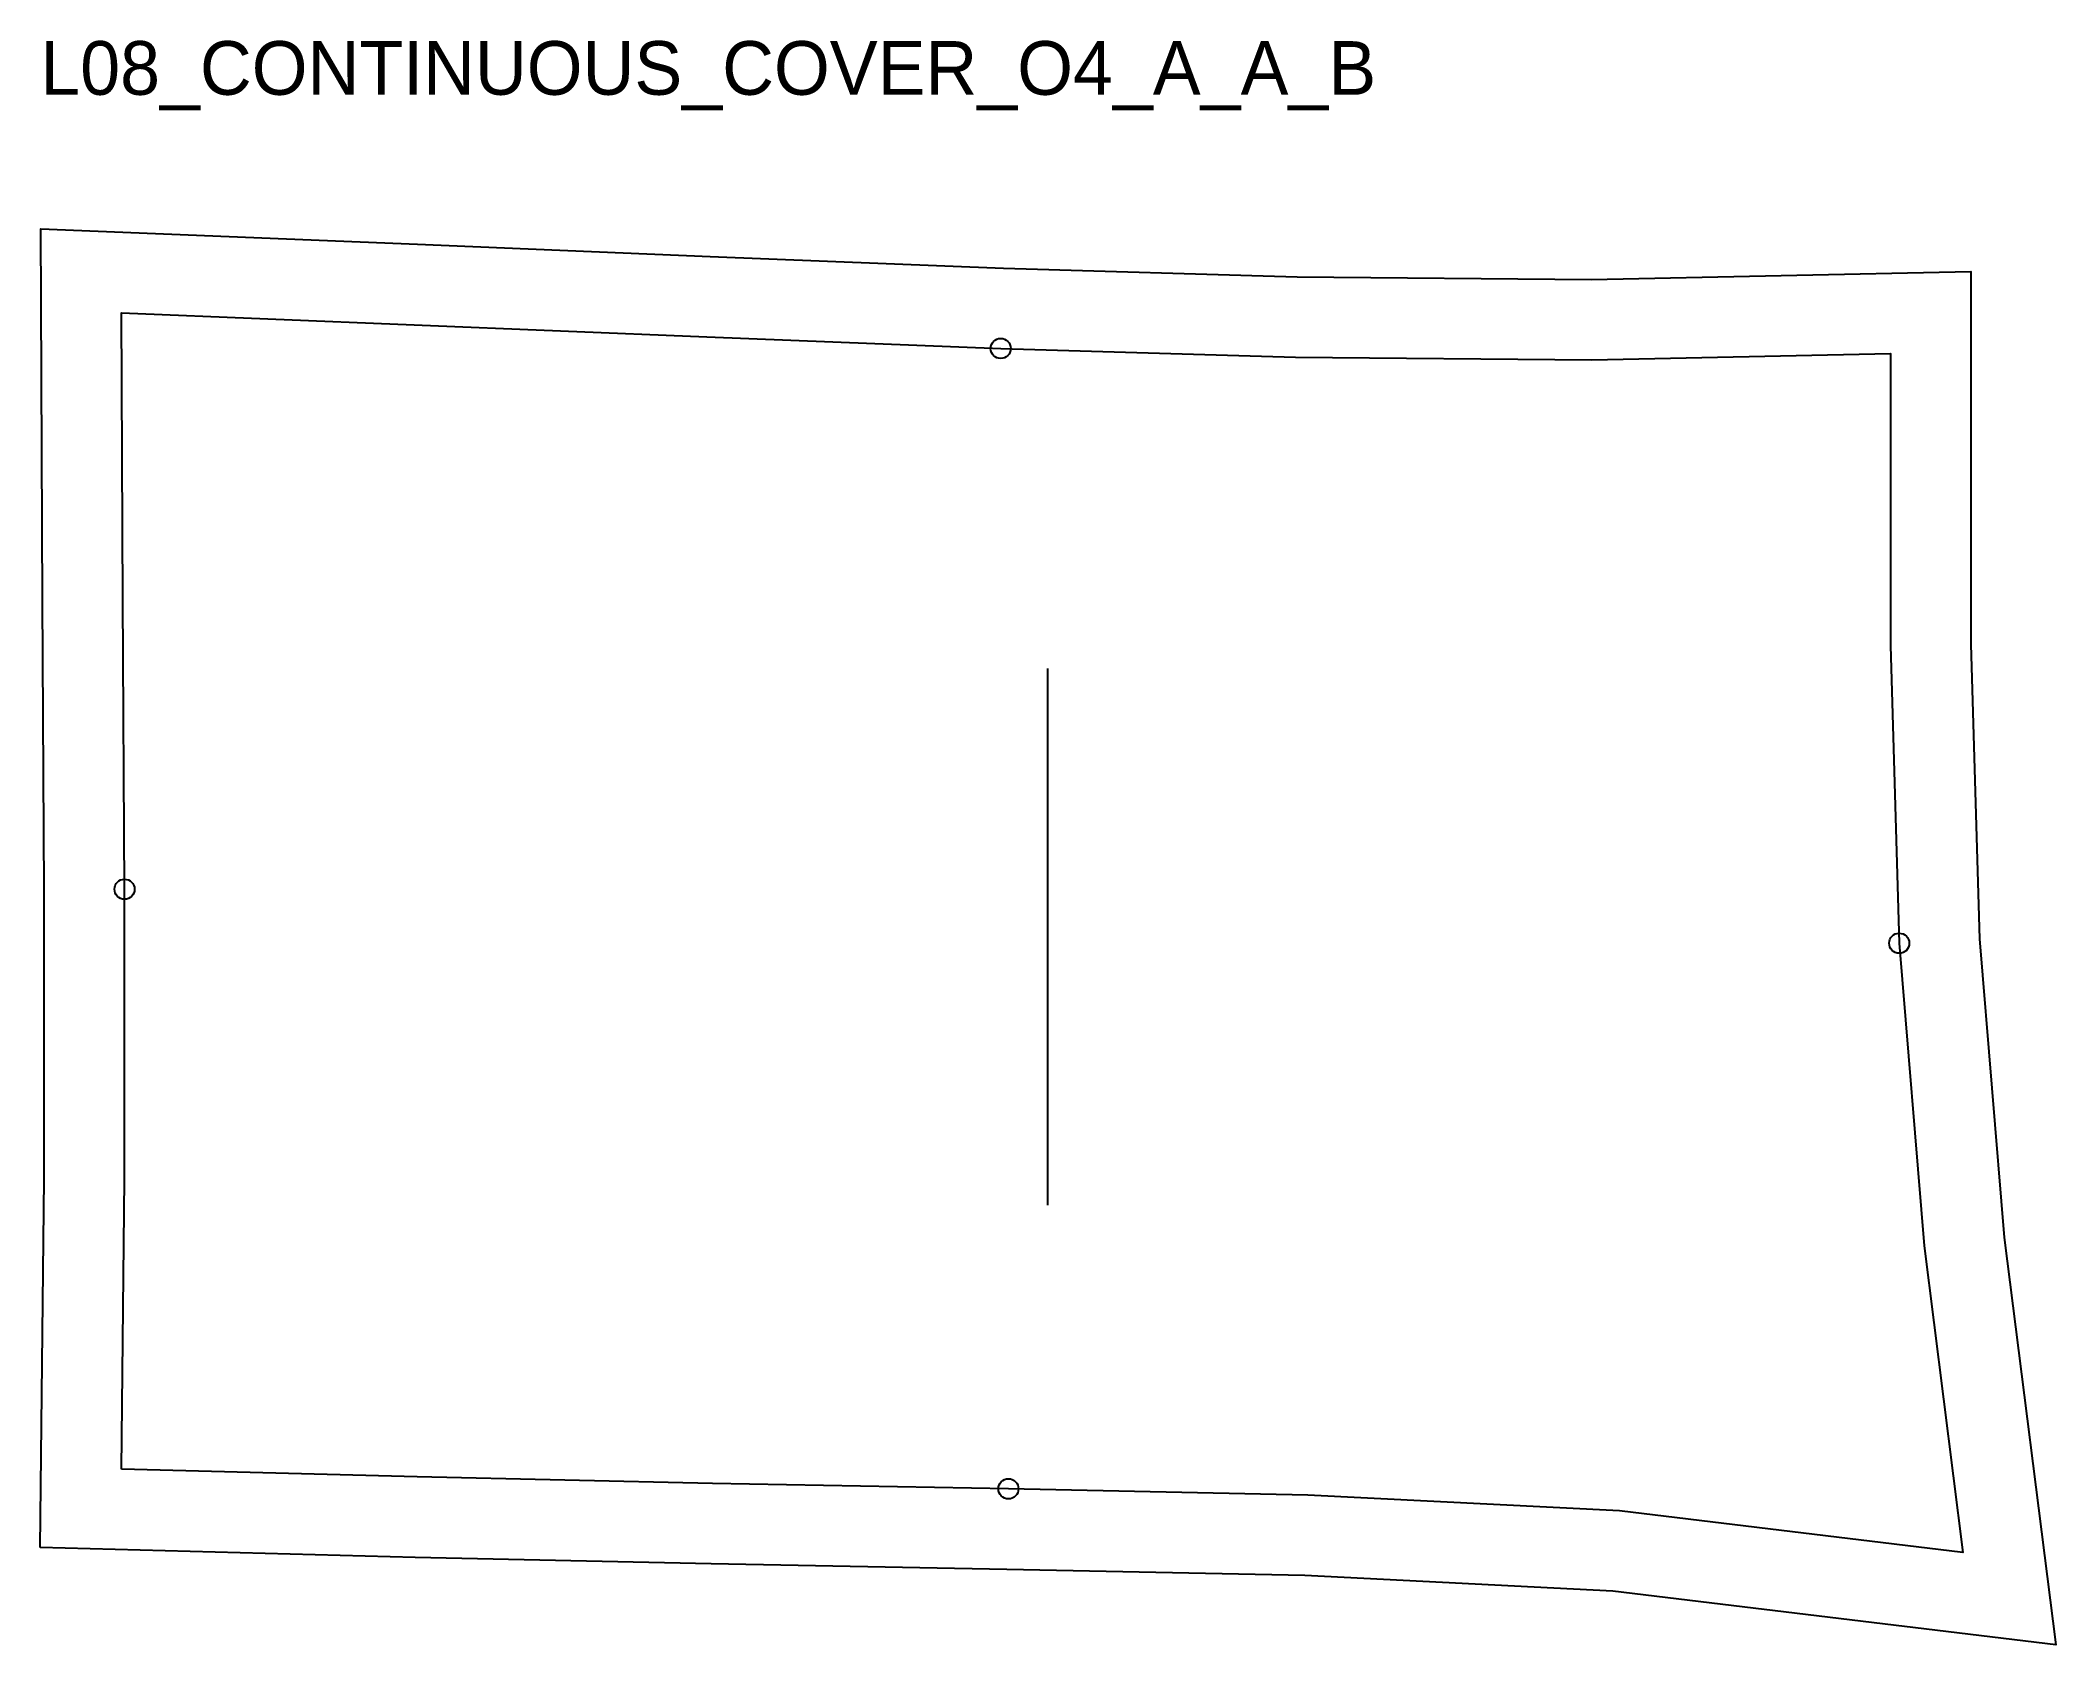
# Model space of a CAD drawing. Header units: millimetres. Extents: x -12 to 288, y -26 to 213.
import ezdxf

# ---------------------------------------------------------------- set-up
doc = ezdxf.new("R2010")
doc.units = ezdxf.units.MM
for name, color, linetype in [('CUT', 1, 'Continuous'), ('GRAIN', 3, 'Continuous'), ('ID', 7, 'Continuous'), ('NOTCH', 2, 'Continuous'), ('SEAM', 5, 'Continuous')]:
    doc.layers.add(name, color=color, linetype=linetype)

msp = doc.modelspace()

# ---------------------------------------------------------------- linework, layer by layer
at = {"layer": 'CUT'}
msp.add_lwpolyline([(-12.12, -11.69), (-11.56, 43.24), (-11.56, 86.41), (-11.81, 129.49), (-12.06, 184.86), (44.1, 182.58), (87.77, 180.76), (131.48, 179.04), (175.26, 177.73), (219.14, 177.33), (275.74, 178.54), (275.72, 122.93), (277.03, 79.06), (280.7, 34.53), (288.37, -26.16), (222.32, -18.19), (176.42, -15.87), (131.99, -14.93), (87.88, -14.13), (43.79, -13.16), (-12.12, -11.69)], close=True, dxfattribs=at)
at = {"layer": 'GRAIN'}
msp.add_line((138.12, 39.35), (138.12, 119.35), dxfattribs=at)
at = {"layer": 'NOTCH'}
for centre in [(131.07, 167.05), (0.44, 86.44), (265.04, 78.39), (132.22, -2.93)]:
    msp.add_circle(centre, 1.5, dxfattribs=at)
at = {"layer": 'SEAM'}
msp.add_lwpolyline([(0, 0), (0.44, 43.17), (0.44, 86.44), (0.19, 129.56), (0, 172.36), (43.6, 170.59), (87.28, 168.77), (131.07, 167.05), (175.02, 165.73), (219.21, 165.33), (263.73, 166.28), (263.72, 122.75), (265.04, 78.39), (268.76, 33.28), (274.53, -12.4), (223.34, -6.23), (176.85, -3.88), (132.22, -2.93), (88.12, -2.14), (44.08, -1.16)], close=True, dxfattribs=at)

# ---------------------------------------------------------------- texts
at = {"layer": 'ID'}
msp.add_text('L08_CONTINUOUS_COVER_O4_A_A_B', height=8, dxfattribs=at).set_placement((-12.12, 204.86))

doc.saveas('drawing.dxf')
